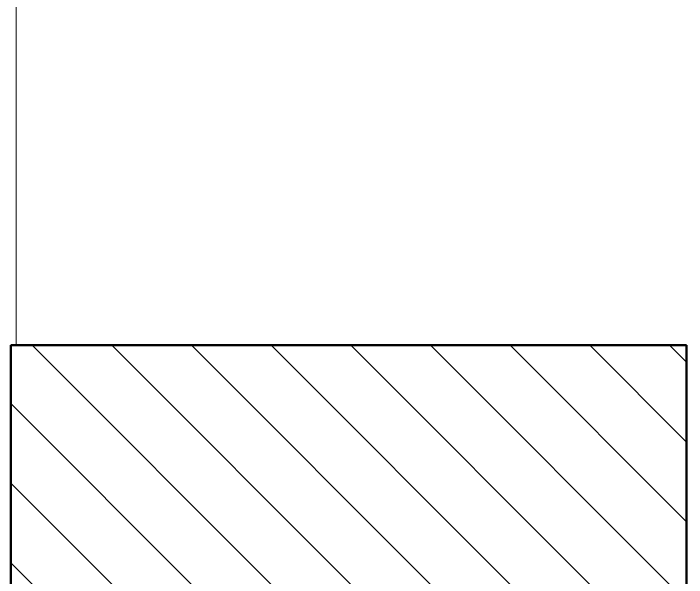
# Model space of a CAD drawing. Header units: centimetres. Extents: x -5566 to 5867, y -120 to 4683.
# Drawn here: x -2609.82 to -2565, y 202.53 to 240.06 of the extents above; entities that cross this region are included whole.
import ezdxf

# ---------------------------------------------------------------- set-up
doc = ezdxf.new("R2010")
doc.units = ezdxf.units.CM
doc.layers.add('I-FURN', color=30, linetype='Continuous', lineweight=13)
doc.layers.add('S-COLS', color=52, linetype='Continuous', lineweight=13)

# ---------------------------------------------------------------- blocks, each defined once
blk = doc.blocks.new('AR_Structural_Columns_Concrete_Rec - 450 x 450mm-V11-Level _9_00')
at = {"layer": 'S-COLS'}
h = blk.add_hatch(dxfattribs=at)
h.set_pattern_fill('FP_15', color=8, style=0, pattern_type=2)
h.set_pattern_definition([(315, (-2397.5, 3995), (2.6516504, 2.6516504), [])])
h.paths.add_polyline_path([(-22.5, 3.5), (-22.5, -22.5), (22.5, -22.5), (22.5, 22.5), (-22.5, 22.5), (-22.5, 7.435)], flags=0)
at = {"layer": 'S-COLS', "lineweight": 50}
for p, q in [((22.5, 22.5), (-22.5, 22.5)), ((-22.5, 22.5), (-22.5, -22.5)), ((22.5, -22.5), (22.5, 22.5)), ((-22.5, -22.5), (22.5, -22.5))]:
    blk.add_line(p, q, dxfattribs=at)
blk = doc.blocks.new('AR_FUR_Desk_Office - 160_70-V94-Level _9_00')
at = {"layer": 'I-FURN'}
blk.add_line((137.2, -1.83), (-3.8, -1.83), dxfattribs=at)

msp = doc.modelspace()

# ---------------------------------------------------------------- block references
at = {"layer": 'I-FURN', "rotation": 270}
msp.add_blockref('AR_FUR_Desk_Office - 160_70-V94-Level _9_00', (-2607.813, 355.192), dxfattribs=at)
at = {"layer": 'S-COLS'}
msp.add_blockref('AR_Structural_Columns_Concrete_Rec - 450 x 450mm-V11-Level _9_00', (-2587.5, 195.492), dxfattribs=at)

doc.saveas('drawing.dxf')
